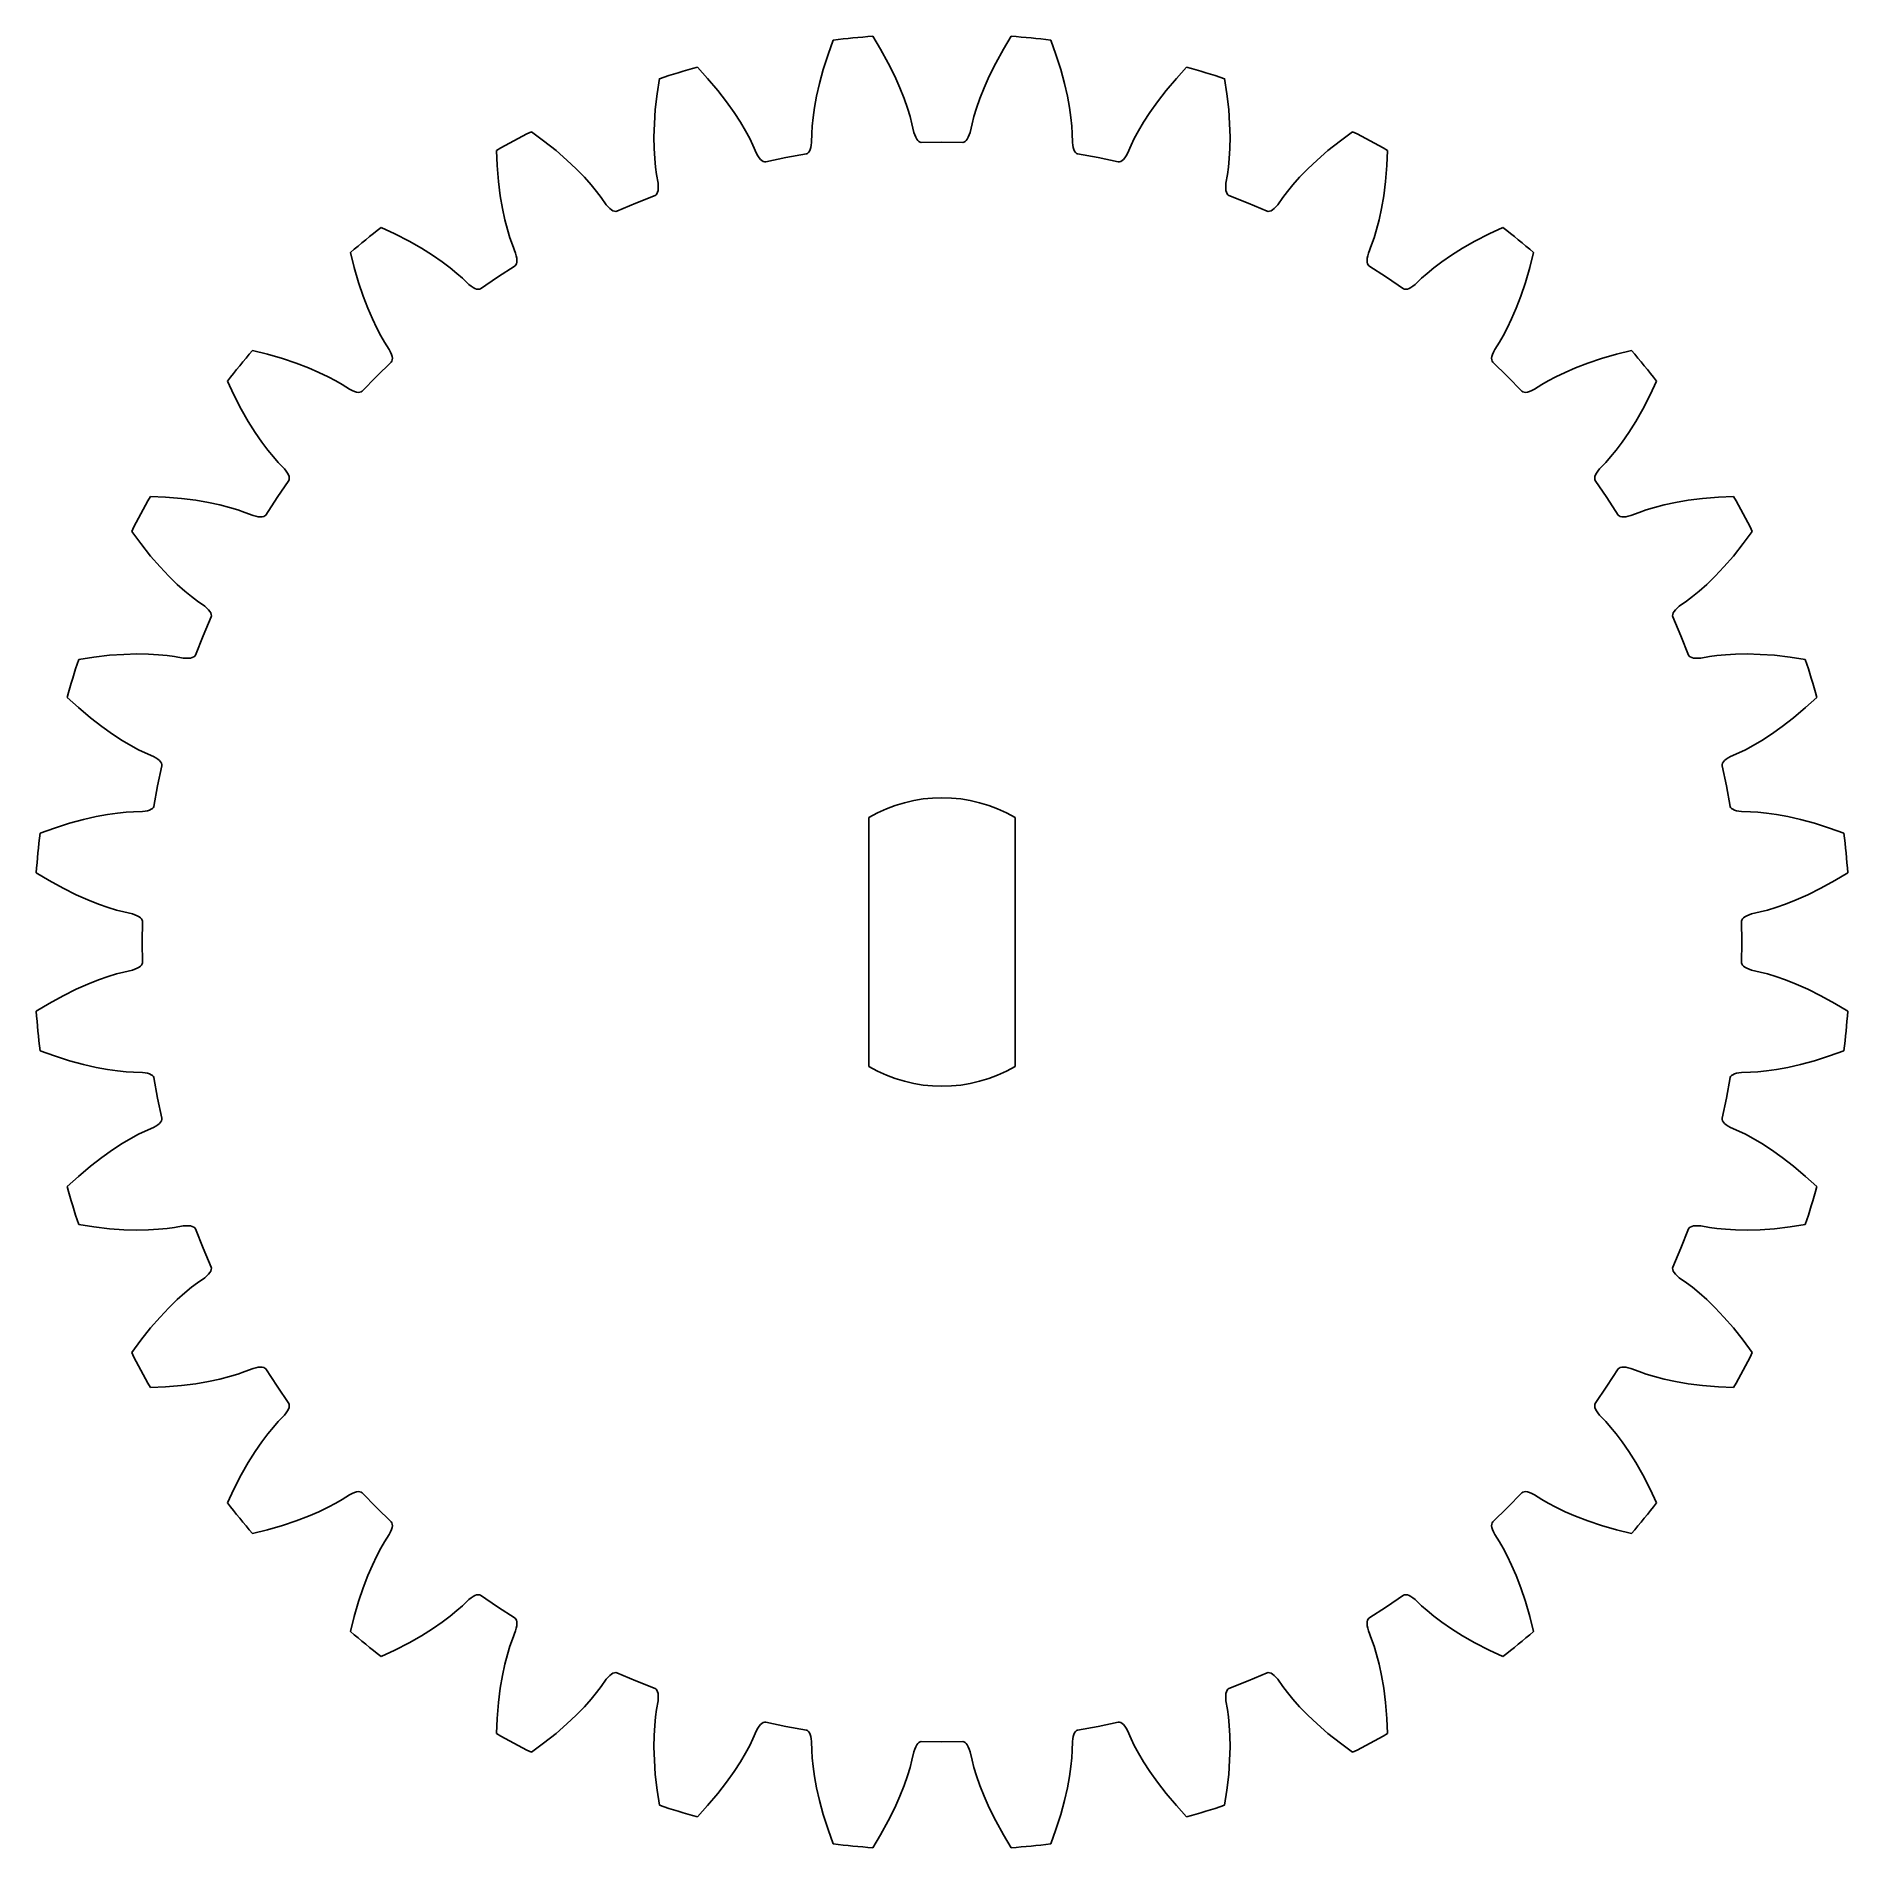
# Model space of a CAD drawing. Header units: millimetres. Extents: x 10.6 to 61.4, y -25.4 to 25.4.
import ezdxf

# ---------------------------------------------------------------- set-up
doc = ezdxf.new("R2010")
doc.units = ezdxf.units.MM
doc.layers.get('0').update_dxf_attribs({"linetype": 'CONTINUOUS'})

msp = doc.modelspace()

# ---------------------------------------------------------------- linework, layer by layer
at = {"color": 7, "linetype": 'CONTINUOUS', "lineweight": 25}
for p, q in [((34.277, 25.06), (34.056, 25.426)), ((37.944, 25.426), (37.723, 25.06)), ((32.947, 25.317), (32.801, 24.914)), ((34.492, 24.67), (34.277, 25.06)), ((37.723, 25.06), (37.508, 24.67)), ((39.199, 24.914), (39.053, 25.317)), ((29.421, 24.242), (29.133, 24.558)), ((32.666, 24.49), (32.56, 24.101)), ((32.801, 24.914), (32.666, 24.49)), ((34.672, 24.309), (34.492, 24.67)), ((37.508, 24.67), (37.328, 24.309)), ((39.334, 24.49), (39.199, 24.914)), ((39.44, 24.101), (39.334, 24.49)), ((42.867, 24.558), (42.579, 24.242)), ((28.066, 24.235), (28.002, 23.811)), ((29.708, 23.902), (29.421, 24.242)), ((29.955, 23.583), (29.708, 23.902)), ((32.56, 24.101), (32.479, 23.745)), ((34.82, 23.976), (34.672, 24.309)), ((34.94, 23.674), (34.82, 23.976)), ((37.18, 23.976), (37.06, 23.674)), ((37.328, 24.309), (37.18, 23.976)), ((39.521, 23.745), (39.44, 24.101)), ((42.292, 23.902), (42.045, 23.583)), ((42.579, 24.242), (42.292, 23.902)), ((43.998, 23.811), (43.934, 24.235)), ((28.002, 23.811), (27.953, 23.369)), ((30.166, 23.285), (29.955, 23.583)), ((32.421, 23.426), (32.381, 23.143)), ((32.479, 23.745), (32.421, 23.426)), ((35.035, 23.405), (34.94, 23.674)), ((35.105, 23.171), (35.035, 23.405)), ((36.965, 23.405), (36.895, 23.171)), ((37.06, 23.674), (36.965, 23.405)), ((39.579, 23.426), (39.521, 23.745)), ((39.619, 23.143), (39.579, 23.426)), ((42.045, 23.583), (41.834, 23.285)), ((44.047, 23.369), (43.998, 23.811)), ((27.925, 22.967), (27.915, 22.602)), ((27.953, 23.369), (27.925, 22.967)), ((30.342, 23.012), (30.166, 23.285)), ((30.487, 22.766), (30.342, 23.012)), ((32.357, 22.9), (32.345, 22.694)), ((32.381, 23.143), (32.357, 22.9)), ((35.157, 22.971), (35.105, 23.171)), ((35.212, 22.728), (35.157, 22.971)), ((36.843, 22.971), (36.788, 22.728)), ((36.895, 23.171), (36.843, 22.971)), ((39.643, 22.9), (39.619, 23.143)), ((39.655, 22.694), (39.643, 22.9)), ((41.658, 23.012), (41.513, 22.766)), ((41.834, 23.285), (41.658, 23.012)), ((44.075, 22.967), (44.047, 23.369)), ((44.085, 22.602), (44.075, 22.967)), ((24.818, 22.493), (24.474, 22.746)), ((25.166, 22.215), (24.818, 22.493)), ((27.915, 22.602), (27.919, 22.277)), ((30.602, 22.551), (30.487, 22.766)), ((30.692, 22.365), (30.602, 22.551)), ((32.338, 22.445), (32.329, 22.368)), ((32.345, 22.694), (32.338, 22.445)), ((35.237, 22.654), (35.212, 22.728)), ((35.263, 22.591), (35.237, 22.654)), ((35.292, 22.539), (35.263, 22.591)), ((35.322, 22.498), (35.292, 22.539)), ((35.354, 22.469), (35.322, 22.498)), ((35.386, 22.45), (35.354, 22.469)), ((35.419, 22.443), (35.386, 22.45)), ((36, 22.45), (35.419, 22.443)), ((36.581, 22.443), (36, 22.45)), ((36.614, 22.45), (36.581, 22.443)), ((36.646, 22.469), (36.614, 22.45)), ((36.678, 22.498), (36.646, 22.469)), ((36.708, 22.539), (36.678, 22.498)), ((36.737, 22.591), (36.708, 22.539)), ((36.763, 22.654), (36.737, 22.591)), ((36.788, 22.728), (36.763, 22.654)), ((39.662, 22.445), (39.655, 22.694)), ((39.671, 22.368), (39.662, 22.445)), ((41.398, 22.551), (41.308, 22.365)), ((41.513, 22.766), (41.398, 22.551)), ((44.081, 22.277), (44.085, 22.602)), ((47.182, 22.493), (46.834, 22.215)), ((47.526, 22.746), (47.182, 22.493)), ((23.491, 22.221), (23.51, 21.793)), ((25.47, 21.95), (25.166, 22.215)), ((25.735, 21.699), (25.47, 21.95)), ((27.919, 22.277), (27.935, 21.992)), ((27.935, 21.992), (27.959, 21.75)), ((30.794, 22.138), (30.692, 22.365)), ((30.832, 22.07), (30.794, 22.138)), ((30.87, 22.013), (30.832, 22.07)), ((30.908, 21.968), (30.87, 22.013)), ((30.946, 21.934), (30.908, 21.968)), ((30.983, 21.911), (30.946, 21.934)), ((31.018, 21.899), (30.983, 21.911)), ((31.051, 21.898), (31.018, 21.899)), ((31.62, 22.019), (31.051, 21.898)), ((32.192, 22.125), (31.62, 22.019)), ((32.222, 22.138), (32.192, 22.125)), ((32.25, 22.163), (32.222, 22.138)), ((32.276, 22.198), (32.25, 22.163)), ((32.297, 22.244), (32.276, 22.198)), ((32.315, 22.301), (32.297, 22.244)), ((32.329, 22.368), (32.315, 22.301)), ((39.685, 22.301), (39.671, 22.368)), ((39.703, 22.244), (39.685, 22.301)), ((39.724, 22.198), (39.703, 22.244)), ((39.75, 22.163), (39.724, 22.198)), ((39.778, 22.138), (39.75, 22.163)), ((39.808, 22.125), (39.778, 22.138)), ((40.38, 22.019), (39.808, 22.125)), ((40.949, 21.898), (40.38, 22.019)), ((40.982, 21.899), (40.949, 21.898)), ((41.017, 21.911), (40.982, 21.899)), ((41.054, 21.934), (41.017, 21.911)), ((41.092, 21.968), (41.054, 21.934)), ((41.13, 22.013), (41.092, 21.968)), ((41.168, 22.07), (41.13, 22.013)), ((41.206, 22.138), (41.168, 22.07)), ((41.308, 22.365), (41.206, 22.138)), ((44.041, 21.75), (44.065, 21.992)), ((44.065, 21.992), (44.081, 22.277)), ((46.53, 21.95), (46.265, 21.699)), ((46.834, 22.215), (46.53, 21.95)), ((48.49, 21.793), (48.509, 22.221)), ((23.51, 21.793), (23.548, 21.35)), ((25.961, 21.466), (25.735, 21.699)), ((26.152, 21.254), (25.961, 21.466)), ((27.959, 21.75), (27.988, 21.545)), ((27.988, 21.545), (28.03, 21.299)), ((43.97, 21.299), (44.012, 21.545)), ((44.012, 21.545), (44.041, 21.75)), ((46.039, 21.466), (45.848, 21.254)), ((46.265, 21.699), (46.039, 21.466)), ((48.452, 21.35), (48.49, 21.793)), ((23.548, 21.35), (23.599, 20.95)), ((23.599, 20.95), (23.661, 20.59)), ((26.306, 21.065), (26.152, 21.254)), ((26.431, 20.9), (26.306, 21.065)), ((26.575, 20.697), (26.431, 20.9)), ((27.949, 20.957), (27.409, 20.741)), ((27.976, 20.976), (27.949, 20.957)), ((27.999, 21.006), (27.976, 20.976)), ((28.016, 21.045), (27.999, 21.006)), ((28.029, 21.094), (28.016, 21.045)), ((28.036, 21.153), (28.029, 21.094)), ((28.03, 21.299), (28.036, 21.222)), ((28.036, 21.222), (28.036, 21.153)), ((43.964, 21.222), (43.97, 21.299)), ((43.964, 21.153), (43.964, 21.222)), ((43.971, 21.094), (43.964, 21.153)), ((43.984, 21.045), (43.971, 21.094)), ((44.001, 21.006), (43.984, 21.045)), ((44.024, 20.976), (44.001, 21.006)), ((44.051, 20.957), (44.024, 20.976)), ((44.591, 20.741), (44.051, 20.957)), ((45.569, 20.9), (45.425, 20.697)), ((45.694, 21.065), (45.569, 20.9)), ((45.848, 21.254), (45.694, 21.065)), ((48.339, 20.59), (48.401, 20.95)), ((48.401, 20.95), (48.452, 21.35)), ((23.661, 20.59), (23.729, 20.273)), ((26.625, 20.637), (26.575, 20.697)), ((26.674, 20.589), (26.625, 20.637)), ((26.721, 20.552), (26.674, 20.589)), ((26.764, 20.526), (26.721, 20.552)), ((26.805, 20.511), (26.764, 20.526)), ((26.842, 20.506), (26.805, 20.511)), ((26.874, 20.512), (26.842, 20.506)), ((27.409, 20.741), (26.874, 20.512)), ((45.126, 20.512), (44.591, 20.741)), ((45.158, 20.506), (45.126, 20.512)), ((45.195, 20.511), (45.158, 20.506)), ((45.236, 20.526), (45.195, 20.511)), ((45.279, 20.552), (45.236, 20.526)), ((45.326, 20.589), (45.279, 20.552)), ((45.375, 20.637), (45.326, 20.589)), ((45.425, 20.697), (45.375, 20.637)), ((48.271, 20.273), (48.339, 20.59)), ((20.645, 19.879), (20.258, 20.061)), ((21.04, 19.674), (20.645, 19.879)), ((23.729, 20.273), (23.8, 19.997)), ((23.8, 19.997), (23.871, 19.763)), ((48.129, 19.763), (48.2, 19.997)), ((48.2, 19.997), (48.271, 20.273)), ((51.355, 19.879), (50.96, 19.674)), ((51.742, 20.061), (51.355, 19.879)), ((19.396, 19.354), (19.499, 18.938)), ((21.39, 19.474), (21.04, 19.674)), ((21.699, 19.28), (21.39, 19.474)), ((23.871, 19.763), (23.939, 19.568)), ((23.939, 19.568), (24.028, 19.335)), ((24.028, 19.335), (24.049, 19.26)), ((47.951, 19.26), (47.972, 19.335)), ((47.972, 19.335), (48.061, 19.568)), ((48.061, 19.568), (48.129, 19.763)), ((50.61, 19.474), (50.301, 19.28)), ((50.96, 19.674), (50.61, 19.474)), ((52.501, 18.938), (52.604, 19.354)), ((19.499, 18.938), (19.622, 18.511)), ((21.966, 19.096), (21.699, 19.28)), ((22.194, 18.924), (21.966, 19.096)), ((22.383, 18.769), (22.194, 18.924)), ((24.015, 18.984), (23.527, 18.667)), ((24.038, 19.008), (24.015, 18.984)), ((24.054, 19.041), (24.038, 19.008)), ((24.049, 19.26), (24.062, 19.193)), ((24.064, 19.083), (24.054, 19.041)), ((24.062, 19.193), (24.067, 19.134)), ((24.067, 19.134), (24.064, 19.083)), ((47.933, 19.134), (47.938, 19.193)), ((47.936, 19.083), (47.933, 19.134)), ((47.946, 19.041), (47.936, 19.083)), ((47.938, 19.193), (47.951, 19.26)), ((47.962, 19.008), (47.946, 19.041)), ((47.985, 18.984), (47.962, 19.008)), ((48.473, 18.667), (47.985, 18.984)), ((49.806, 18.924), (49.617, 18.769)), ((50.034, 19.096), (49.806, 18.924)), ((50.301, 19.28), (50.034, 19.096)), ((52.378, 18.511), (52.501, 18.938)), ((19.622, 18.511), (19.75, 18.128)), ((22.537, 18.631), (22.383, 18.769)), ((22.718, 18.46), (22.537, 18.631)), ((22.779, 18.412), (22.718, 18.46)), ((22.837, 18.374), (22.779, 18.412)), ((22.889, 18.347), (22.837, 18.374)), ((22.937, 18.33), (22.889, 18.347)), ((22.98, 18.323), (22.937, 18.33)), ((23.017, 18.325), (22.98, 18.323)), ((23.048, 18.338), (23.017, 18.325)), ((23.527, 18.667), (23.048, 18.338)), ((48.952, 18.338), (48.473, 18.667)), ((48.983, 18.325), (48.952, 18.338)), ((49.02, 18.323), (48.983, 18.325)), ((49.063, 18.33), (49.02, 18.323)), ((49.111, 18.347), (49.063, 18.33)), ((49.163, 18.374), (49.111, 18.347)), ((49.221, 18.412), (49.163, 18.374)), ((49.282, 18.46), (49.221, 18.412)), ((49.463, 18.631), (49.282, 18.46)), ((49.617, 18.769), (49.463, 18.631)), ((52.25, 18.128), (52.378, 18.511)), ((19.75, 18.128), (19.881, 17.788)), ((52.119, 17.788), (52.25, 18.128)), ((19.881, 17.788), (20.009, 17.489)), ((20.009, 17.489), (20.133, 17.232)), ((51.867, 17.232), (51.991, 17.489)), ((51.991, 17.489), (52.119, 17.788)), ((20.133, 17.232), (20.248, 17.017)), ((20.248, 17.017), (20.353, 16.839)), ((20.353, 16.839), (20.486, 16.628)), ((51.514, 16.628), (51.647, 16.839)), ((51.647, 16.839), (51.752, 17.017)), ((51.752, 17.017), (51.867, 17.232)), ((17.062, 16.502), (16.646, 16.604)), ((17.489, 16.378), (17.062, 16.502)), ((17.872, 16.25), (17.489, 16.378)), ((20.542, 16.281), (20.125, 15.875)), ((20.486, 16.628), (20.521, 16.559)), ((20.521, 16.559), (20.547, 16.495)), ((20.56, 16.309), (20.542, 16.281)), ((20.547, 16.495), (20.563, 16.438)), ((20.569, 16.345), (20.56, 16.309)), ((20.563, 16.438), (20.571, 16.388)), ((20.571, 16.388), (20.569, 16.345)), ((51.429, 16.388), (51.437, 16.438)), ((51.431, 16.345), (51.429, 16.388)), ((51.44, 16.309), (51.431, 16.345)), ((51.437, 16.438), (51.453, 16.495)), ((51.458, 16.281), (51.44, 16.309)), ((51.453, 16.495), (51.479, 16.559)), ((51.875, 15.875), (51.458, 16.281)), ((51.479, 16.559), (51.514, 16.628)), ((54.511, 16.378), (54.128, 16.25)), ((54.938, 16.502), (54.511, 16.378)), ((55.354, 16.604), (54.938, 16.502)), ((18.213, 16.119), (17.872, 16.25)), ((18.511, 15.991), (18.213, 16.119)), ((18.768, 15.867), (18.511, 15.991)), ((18.983, 15.752), (18.768, 15.867)), ((20.125, 15.875), (19.719, 15.458)), ((52.281, 15.458), (51.875, 15.875)), ((53.232, 15.867), (53.017, 15.752)), ((53.489, 15.991), (53.232, 15.867)), ((53.787, 16.119), (53.489, 15.991)), ((54.128, 16.25), (53.787, 16.119)), ((15.94, 15.743), (16.121, 15.355)), ((16.121, 15.355), (16.326, 14.96)), ((19.161, 15.647), (18.983, 15.752)), ((19.372, 15.514), (19.161, 15.647)), ((19.441, 15.479), (19.372, 15.514)), ((19.505, 15.453), (19.441, 15.479)), ((19.562, 15.437), (19.505, 15.453)), ((19.612, 15.429), (19.562, 15.437)), ((19.655, 15.431), (19.612, 15.429)), ((19.691, 15.441), (19.655, 15.431)), ((19.719, 15.458), (19.691, 15.441)), ((52.309, 15.441), (52.281, 15.458)), ((52.345, 15.431), (52.309, 15.441)), ((52.388, 15.429), (52.345, 15.431)), ((52.438, 15.437), (52.388, 15.429)), ((52.495, 15.453), (52.438, 15.437)), ((52.559, 15.479), (52.495, 15.453)), ((52.628, 15.514), (52.559, 15.479)), ((52.839, 15.647), (52.628, 15.514)), ((53.017, 15.752), (52.839, 15.647)), ((55.674, 14.96), (55.879, 15.355)), ((55.879, 15.355), (56.06, 15.743)), ((16.326, 14.96), (16.526, 14.61)), ((55.474, 14.61), (55.674, 14.96)), ((16.526, 14.61), (16.72, 14.301)), ((16.72, 14.301), (16.905, 14.034)), ((55.095, 14.034), (55.28, 14.301)), ((55.28, 14.301), (55.474, 14.61)), ((16.905, 14.034), (17.076, 13.806)), ((17.076, 13.806), (17.231, 13.617)), ((54.769, 13.617), (54.924, 13.806)), ((54.924, 13.806), (55.095, 14.034)), ((17.231, 13.617), (17.369, 13.463)), ((17.369, 13.463), (17.54, 13.282)), ((17.54, 13.282), (17.588, 13.221)), ((54.412, 13.221), (54.46, 13.282)), ((54.46, 13.282), (54.631, 13.463)), ((54.631, 13.463), (54.769, 13.617)), ((17.663, 12.952), (17.334, 12.473)), ((17.588, 13.221), (17.626, 13.164)), ((17.626, 13.164), (17.653, 13.111)), ((17.653, 13.111), (17.67, 13.063)), ((17.675, 12.983), (17.663, 12.952)), ((17.67, 13.063), (17.677, 13.02)), ((17.677, 13.02), (17.675, 12.983)), ((54.323, 13.02), (54.33, 13.063)), ((54.325, 12.983), (54.323, 13.02)), ((54.337, 12.952), (54.325, 12.983)), ((54.33, 13.063), (54.347, 13.111)), ((54.666, 12.473), (54.337, 12.952)), ((54.347, 13.111), (54.374, 13.164)), ((54.374, 13.164), (54.412, 13.221)), ((14.207, 12.49), (13.779, 12.509)), ((14.65, 12.452), (14.207, 12.49)), ((15.05, 12.401), (14.65, 12.452)), ((15.41, 12.34), (15.05, 12.401)), ((15.727, 12.272), (15.41, 12.34)), ((16.004, 12.2), (15.727, 12.272)), ((17.334, 12.473), (17.017, 11.985)), ((54.983, 11.985), (54.666, 12.473)), ((56.273, 12.272), (55.996, 12.2)), ((56.59, 12.34), (56.273, 12.272)), ((56.95, 12.401), (56.59, 12.34)), ((57.35, 12.452), (56.95, 12.401)), ((57.793, 12.49), (57.35, 12.452)), ((58.221, 12.509), (57.793, 12.49)), ((16.237, 12.129), (16.004, 12.2)), ((16.432, 12.061), (16.237, 12.129)), ((16.665, 11.972), (16.432, 12.061)), ((16.74, 11.951), (16.665, 11.972)), ((16.807, 11.938), (16.74, 11.951)), ((16.866, 11.933), (16.807, 11.938)), ((16.917, 11.936), (16.866, 11.933)), ((16.959, 11.946), (16.917, 11.936)), ((16.992, 11.962), (16.959, 11.946)), ((17.017, 11.985), (16.992, 11.962)), ((55.008, 11.962), (54.983, 11.985)), ((55.041, 11.946), (55.008, 11.962)), ((55.083, 11.936), (55.041, 11.946)), ((55.134, 11.933), (55.083, 11.936)), ((55.193, 11.938), (55.134, 11.933)), ((55.26, 11.951), (55.193, 11.938)), ((55.335, 11.972), (55.26, 11.951)), ((55.568, 12.061), (55.335, 11.972)), ((55.763, 12.129), (55.568, 12.061)), ((55.996, 12.2), (55.763, 12.129)), ((13.254, 11.526), (13.507, 11.182)), ((58.493, 11.182), (58.746, 11.526)), ((13.507, 11.182), (13.785, 10.834)), ((13.785, 10.834), (14.05, 10.53)), ((57.95, 10.53), (58.215, 10.834)), ((58.215, 10.834), (58.493, 11.182)), ((14.05, 10.53), (14.301, 10.265)), ((14.301, 10.265), (14.534, 10.039)), ((57.466, 10.039), (57.699, 10.265)), ((57.699, 10.265), (57.95, 10.53)), ((14.534, 10.039), (14.747, 9.849)), ((14.747, 9.849), (14.935, 9.694)), ((14.935, 9.694), (15.1, 9.569)), ((56.9, 9.569), (57.065, 9.694)), ((57.065, 9.694), (57.253, 9.849)), ((57.253, 9.849), (57.466, 10.039)), ((15.1, 9.569), (15.304, 9.425)), ((15.304, 9.425), (15.363, 9.375)), ((15.363, 9.375), (15.411, 9.326)), ((15.411, 9.326), (15.448, 9.28)), ((15.448, 9.28), (15.474, 9.236)), ((15.474, 9.236), (15.489, 9.195)), ((15.494, 9.159), (15.488, 9.126)), ((15.489, 9.195), (15.494, 9.159)), ((56.506, 9.159), (56.511, 9.195)), ((56.512, 9.126), (56.506, 9.159)), ((56.511, 9.195), (56.526, 9.236)), ((56.526, 9.236), (56.552, 9.28)), ((56.552, 9.28), (56.589, 9.326)), ((56.589, 9.326), (56.637, 9.375)), ((56.637, 9.375), (56.696, 9.425)), ((56.696, 9.425), (56.9, 9.569)), ((15.488, 9.126), (15.259, 8.591)), ((56.741, 8.591), (56.512, 9.126)), ((15.259, 8.591), (15.043, 8.051)), ((56.957, 8.051), (56.741, 8.591)), ((12.189, 7.998), (11.766, 7.934)), ((12.631, 8.048), (12.189, 7.998)), ((13.033, 8.075), (12.631, 8.048)), ((13.398, 8.085), (13.033, 8.075)), ((13.723, 8.081), (13.398, 8.085)), ((14.008, 8.065), (13.723, 8.081)), ((14.251, 8.041), (14.008, 8.065)), ((14.455, 8.012), (14.251, 8.041)), ((14.701, 7.97), (14.455, 8.012)), ((14.778, 7.964), (14.701, 7.97)), ((14.847, 7.965), (14.778, 7.964)), ((14.906, 7.971), (14.847, 7.965)), ((14.955, 7.984), (14.906, 7.971)), ((14.995, 8.001), (14.955, 7.984)), ((15.024, 8.024), (14.995, 8.001)), ((15.043, 8.051), (15.024, 8.024)), ((56.976, 8.024), (56.957, 8.051)), ((57.005, 8.001), (56.976, 8.024)), ((57.045, 7.984), (57.005, 8.001)), ((57.094, 7.971), (57.045, 7.984)), ((57.153, 7.965), (57.094, 7.971)), ((57.222, 7.964), (57.153, 7.965)), ((57.299, 7.97), (57.222, 7.964)), ((57.545, 8.012), (57.299, 7.97)), ((57.749, 8.041), (57.545, 8.012)), ((57.992, 8.065), (57.749, 8.041)), ((58.277, 8.081), (57.992, 8.065)), ((58.602, 8.085), (58.277, 8.081)), ((58.967, 8.075), (58.602, 8.085)), ((59.369, 8.048), (58.967, 8.075)), ((59.811, 7.998), (59.369, 8.048)), ((60.234, 7.934), (59.811, 7.998)), ((11.442, 6.867), (11.758, 6.579)), ((60.242, 6.579), (60.558, 6.867)), ((11.758, 6.579), (12.098, 6.292)), ((12.098, 6.292), (12.417, 6.045)), ((59.583, 6.045), (59.902, 6.292)), ((59.902, 6.292), (60.242, 6.579)), ((12.417, 6.045), (12.715, 5.834)), ((12.715, 5.834), (12.988, 5.658)), ((12.988, 5.658), (13.234, 5.513)), ((58.766, 5.513), (59.012, 5.658)), ((59.012, 5.658), (59.285, 5.834)), ((59.285, 5.834), (59.583, 6.045)), ((13.234, 5.513), (13.449, 5.398)), ((13.449, 5.398), (13.635, 5.308)), ((13.635, 5.308), (13.862, 5.206)), ((13.862, 5.206), (13.93, 5.168)), ((13.93, 5.168), (13.987, 5.13)), ((13.987, 5.13), (14.032, 5.092)), ((14.032, 5.092), (14.066, 5.054)), ((57.934, 5.054), (57.968, 5.092)), ((57.968, 5.092), (58.013, 5.13)), ((58.013, 5.13), (58.07, 5.168)), ((58.07, 5.168), (58.138, 5.206)), ((58.138, 5.206), (58.365, 5.308)), ((58.365, 5.308), (58.551, 5.398)), ((58.551, 5.398), (58.766, 5.513)), ((14.102, 4.949), (13.981, 4.38)), ((14.066, 5.054), (14.089, 5.017)), ((14.089, 5.017), (14.101, 4.982)), ((14.101, 4.982), (14.102, 4.949)), ((57.898, 4.949), (57.899, 4.982)), ((58.019, 4.38), (57.898, 4.949)), ((57.899, 4.982), (57.911, 5.017)), ((57.911, 5.017), (57.934, 5.054)), ((13.981, 4.38), (13.875, 3.808)), ((58.125, 3.808), (58.019, 4.38)), ((12.574, 3.579), (12.255, 3.521)), ((12.857, 3.619), (12.574, 3.579)), ((13.1, 3.643), (12.857, 3.619)), ((13.306, 3.655), (13.1, 3.643)), ((13.555, 3.662), (13.306, 3.655)), ((13.632, 3.671), (13.555, 3.662)), ((13.699, 3.685), (13.632, 3.671)), ((13.756, 3.703), (13.699, 3.685)), ((13.802, 3.725), (13.756, 3.703)), ((13.837, 3.75), (13.802, 3.725)), ((13.862, 3.778), (13.837, 3.75)), ((13.875, 3.808), (13.862, 3.778)), ((58.138, 3.778), (58.125, 3.808)), ((58.163, 3.75), (58.138, 3.778)), ((58.198, 3.725), (58.163, 3.75)), ((58.244, 3.703), (58.198, 3.725)), ((58.301, 3.685), (58.244, 3.703)), ((58.368, 3.671), (58.301, 3.685)), ((58.445, 3.662), (58.368, 3.671)), ((58.694, 3.655), (58.445, 3.662)), ((58.9, 3.643), (58.694, 3.655)), ((59.143, 3.619), (58.9, 3.643)), ((59.426, 3.579), (59.143, 3.619)), ((59.745, 3.521), (59.426, 3.579)), ((11.086, 3.199), (10.683, 3.053)), ((11.51, 3.334), (11.086, 3.199)), ((11.899, 3.44), (11.51, 3.334)), ((12.255, 3.521), (11.899, 3.44)), ((33.95, 3.493), (33.95, -3.493)), ((38.05, -3.493), (38.05, 3.493)), ((60.101, 3.44), (59.745, 3.521)), ((60.49, 3.334), (60.101, 3.44)), ((60.914, 3.199), (60.49, 3.334)), ((61.317, 3.053), (60.914, 3.199)), ((10.574, 1.944), (10.941, 1.723)), ((10.941, 1.723), (11.33, 1.508)), ((60.67, 1.508), (61.059, 1.723)), ((61.059, 1.723), (61.426, 1.944)), ((11.33, 1.508), (11.691, 1.328)), ((11.691, 1.328), (12.024, 1.18)), ((12.024, 1.18), (12.326, 1.06)), ((12.326, 1.06), (12.596, 0.966)), ((59.404, 0.966), (59.674, 1.06)), ((59.674, 1.06), (59.976, 1.18)), ((59.976, 1.18), (60.309, 1.328)), ((60.309, 1.328), (60.67, 1.508)), ((12.596, 0.966), (12.829, 0.895)), ((12.829, 0.895), (13.029, 0.843)), ((13.029, 0.843), (13.272, 0.788)), ((13.272, 0.788), (13.346, 0.764)), ((13.346, 0.764), (13.409, 0.737)), ((13.409, 0.737), (13.461, 0.708)), ((13.461, 0.708), (13.502, 0.678)), ((13.502, 0.678), (13.532, 0.646)), ((13.532, 0.646), (13.55, 0.614)), ((13.55, 0.614), (13.557, 0.582)), ((13.557, 0.582), (13.55, 0)), ((58.443, 0.582), (58.45, 0.614)), ((58.45, 0), (58.443, 0.582)), ((58.45, 0.614), (58.468, 0.646)), ((58.468, 0.646), (58.498, 0.678)), ((58.498, 0.678), (58.539, 0.708)), ((58.539, 0.708), (58.591, 0.737)), ((58.591, 0.737), (58.654, 0.764)), ((58.654, 0.764), (58.728, 0.788)), ((58.728, 0.788), (58.971, 0.843)), ((58.971, 0.843), (59.171, 0.895)), ((59.171, 0.895), (59.404, 0.966)), ((13.55, 0), (13.557, -0.581)), ((58.443, -0.581), (58.45, 0)), ((12.596, -0.965), (12.326, -1.06)), ((12.829, -0.894), (12.596, -0.965)), ((13.029, -0.843), (12.829, -0.894)), ((13.272, -0.787), (13.029, -0.843)), ((13.346, -0.763), (13.272, -0.787)), ((13.409, -0.737), (13.346, -0.763)), ((13.461, -0.708), (13.409, -0.737)), ((13.502, -0.678), (13.461, -0.708)), ((13.532, -0.646), (13.502, -0.678)), ((13.55, -0.614), (13.532, -0.646)), ((13.557, -0.581), (13.55, -0.614)), ((58.45, -0.614), (58.443, -0.581)), ((58.468, -0.646), (58.45, -0.614)), ((58.498, -0.678), (58.468, -0.646)), ((58.539, -0.708), (58.498, -0.678)), ((58.591, -0.737), (58.539, -0.708)), ((58.654, -0.763), (58.591, -0.737)), ((58.728, -0.787), (58.654, -0.763)), ((58.971, -0.843), (58.728, -0.787)), ((59.171, -0.894), (58.971, -0.843)), ((59.404, -0.965), (59.171, -0.894)), ((59.674, -1.06), (59.404, -0.965)), ((11.33, -1.508), (10.941, -1.723)), ((11.691, -1.328), (11.33, -1.508)), ((12.024, -1.179), (11.691, -1.328)), ((12.326, -1.06), (12.024, -1.179)), ((59.976, -1.179), (59.674, -1.06)), ((60.309, -1.328), (59.976, -1.179)), ((60.67, -1.508), (60.309, -1.328)), ((61.059, -1.723), (60.67, -1.508)), ((10.941, -1.723), (10.574, -1.944)), ((61.426, -1.944), (61.059, -1.723)), ((10.683, -3.053), (11.086, -3.199)), ((11.086, -3.199), (11.51, -3.334)), ((11.51, -3.334), (11.899, -3.439)), ((11.899, -3.439), (12.255, -3.52)), ((12.255, -3.52), (12.574, -3.579)), ((59.426, -3.579), (59.745, -3.52)), ((59.745, -3.52), (60.101, -3.439)), ((60.101, -3.439), (60.49, -3.334)), ((60.49, -3.334), (60.914, -3.199)), ((60.914, -3.199), (61.317, -3.053)), ((12.574, -3.579), (12.857, -3.619)), ((12.857, -3.619), (13.1, -3.643)), ((13.1, -3.643), (13.306, -3.655)), ((13.306, -3.655), (13.555, -3.662)), ((13.555, -3.662), (13.632, -3.671)), ((13.632, -3.671), (13.699, -3.685)), ((13.699, -3.685), (13.756, -3.703)), ((13.756, -3.703), (13.802, -3.724)), ((13.802, -3.724), (13.837, -3.75)), ((13.837, -3.75), (13.862, -3.778)), ((13.862, -3.778), (13.875, -3.808)), ((13.875, -3.808), (13.981, -4.38)), ((58.019, -4.38), (58.125, -3.808)), ((58.125, -3.808), (58.138, -3.778)), ((58.138, -3.778), (58.163, -3.75)), ((58.163, -3.75), (58.198, -3.724)), ((58.198, -3.724), (58.244, -3.703)), ((58.244, -3.703), (58.301, -3.685)), ((58.301, -3.685), (58.368, -3.671)), ((58.368, -3.671), (58.445, -3.662)), ((58.445, -3.662), (58.694, -3.655)), ((58.694, -3.655), (58.9, -3.643)), ((58.9, -3.643), (59.143, -3.619)), ((59.143, -3.619), (59.426, -3.579)), ((13.981, -4.38), (14.102, -4.949)), ((57.898, -4.949), (58.019, -4.38)), ((14.066, -5.054), (14.032, -5.092)), ((14.089, -5.017), (14.066, -5.054)), ((14.101, -4.982), (14.089, -5.017)), ((14.102, -4.949), (14.101, -4.982)), ((57.899, -4.982), (57.898, -4.949)), ((57.911, -5.017), (57.899, -4.982)), ((57.934, -5.054), (57.911, -5.017)), ((57.968, -5.092), (57.934, -5.054)), ((13.234, -5.513), (12.988, -5.658)), ((13.449, -5.398), (13.234, -5.513)), ((13.635, -5.308), (13.449, -5.398)), ((13.862, -5.206), (13.635, -5.308)), ((13.93, -5.168), (13.862, -5.206)), ((13.987, -5.13), (13.93, -5.168)), ((14.032, -5.092), (13.987, -5.13)), ((58.013, -5.13), (57.968, -5.092)), ((58.07, -5.168), (58.013, -5.13)), ((58.138, -5.206), (58.07, -5.168)), ((58.365, -5.308), (58.138, -5.206)), ((58.551, -5.398), (58.365, -5.308)), ((58.766, -5.513), (58.551, -5.398)), ((59.012, -5.658), (58.766, -5.513)), ((12.417, -6.045), (12.098, -6.292)), ((12.715, -5.834), (12.417, -6.045)), ((12.988, -5.658), (12.715, -5.834)), ((59.285, -5.834), (59.012, -5.658)), ((59.583, -6.045), (59.285, -5.834)), ((59.902, -6.292), (59.583, -6.045)), ((11.758, -6.579), (11.442, -6.867)), ((12.098, -6.292), (11.758, -6.579)), ((60.242, -6.579), (59.902, -6.292)), ((60.558, -6.867), (60.242, -6.579)), ((11.766, -7.934), (12.189, -7.998)), ((12.189, -7.998), (12.631, -8.047)), ((12.631, -8.047), (13.033, -8.075)), ((13.033, -8.075), (13.398, -8.085)), ((13.398, -8.085), (13.723, -8.081)), ((13.723, -8.081), (14.008, -8.064)), ((14.008, -8.064), (14.251, -8.041)), ((14.251, -8.041), (14.455, -8.012)), ((14.455, -8.012), (14.701, -7.97)), ((14.701, -7.97), (14.778, -7.964)), ((14.778, -7.964), (14.847, -7.964)), ((14.847, -7.964), (14.906, -7.971)), ((14.906, -7.971), (14.955, -7.983)), ((14.955, -7.983), (14.995, -8.001)), ((14.995, -8.001), (15.024, -8.024)), ((15.024, -8.024), (15.043, -8.051)), ((15.043, -8.051), (15.259, -8.591)), ((56.741, -8.591), (56.957, -8.051)), ((56.957, -8.051), (56.976, -8.024)), ((56.976, -8.024), (57.005, -8.001)), ((57.005, -8.001), (57.045, -7.983)), ((57.045, -7.983), (57.094, -7.971)), ((57.094, -7.971), (57.153, -7.964)), ((57.153, -7.964), (57.222, -7.964)), ((57.222, -7.964), (57.299, -7.97)), ((57.299, -7.97), (57.545, -8.012)), ((57.545, -8.012), (57.749, -8.041)), ((57.749, -8.041), (57.992, -8.064)), ((57.992, -8.064), (58.277, -8.081)), ((58.277, -8.081), (58.602, -8.085)), ((58.602, -8.085), (58.967, -8.075)), ((58.967, -8.075), (59.369, -8.047)), ((59.369, -8.047), (59.811, -7.998)), ((59.811, -7.998), (60.234, -7.934)), ((15.259, -8.591), (15.488, -9.126)), ((56.512, -9.126), (56.741, -8.591)), ((15.488, -9.126), (15.494, -9.158)), ((56.506, -9.158), (56.512, -9.126)), ((15.1, -9.569), (14.935, -9.693)), ((15.304, -9.425), (15.1, -9.569)), ((15.363, -9.374), (15.304, -9.425)), ((15.411, -9.326), (15.363, -9.374)), ((15.448, -9.279), (15.411, -9.326)), ((15.474, -9.236), (15.448, -9.279)), ((15.489, -9.195), (15.474, -9.236)), ((15.494, -9.158), (15.489, -9.195)), ((56.511, -9.195), (56.506, -9.158)), ((56.526, -9.236), (56.511, -9.195)), ((56.552, -9.279), (56.526, -9.236)), ((56.589, -9.326), (56.552, -9.279)), ((56.637, -9.374), (56.589, -9.326)), ((56.696, -9.425), (56.637, -9.374)), ((56.9, -9.569), (56.696, -9.425)), ((57.065, -9.693), (56.9, -9.569)), ((14.534, -10.038), (14.301, -10.265)), ((14.747, -9.848), (14.534, -10.038)), ((14.935, -9.693), (14.747, -9.848)), ((57.253, -9.848), (57.065, -9.693)), ((57.466, -10.038), (57.253, -9.848)), ((57.699, -10.265), (57.466, -10.038)), ((14.05, -10.53), (13.785, -10.834)), ((14.301, -10.265), (14.05, -10.53)), ((57.95, -10.53), (57.699, -10.265)), ((58.215, -10.834), (57.95, -10.53)), ((13.507, -11.181), (13.254, -11.526)), ((13.785, -10.834), (13.507, -11.181)), ((58.493, -11.181), (58.215, -10.834)), ((58.746, -11.526), (58.493, -11.181)), ((15.727, -12.271), (16.004, -12.2)), ((16.004, -12.2), (16.237, -12.129)), ((16.237, -12.129), (16.432, -12.061)), ((16.432, -12.061), (16.665, -11.972)), ((16.665, -11.972), (16.74, -11.951)), ((16.74, -11.951), (16.807, -11.938)), ((16.807, -11.938), (16.866, -11.933)), ((16.866, -11.933), (16.917, -11.936)), ((16.917, -11.936), (16.959, -11.945)), ((16.959, -11.945), (16.992, -11.962)), ((16.992, -11.962), (17.017, -11.985)), ((17.017, -11.985), (17.334, -12.472)), ((54.666, -12.472), (54.983, -11.985)), ((54.983, -11.985), (55.008, -11.962)), ((55.008, -11.962), (55.041, -11.945)), ((55.041, -11.945), (55.083, -11.936)), ((55.083, -11.936), (55.134, -11.933)), ((55.134, -11.933), (55.193, -11.938)), ((55.193, -11.938), (55.26, -11.951)), ((55.26, -11.951), (55.335, -11.972)), ((55.335, -11.972), (55.568, -12.061)), ((55.568, -12.061), (55.763, -12.129)), ((55.763, -12.129), (55.996, -12.2)), ((55.996, -12.2), (56.273, -12.271)), ((13.779, -12.509), (14.207, -12.49)), ((14.207, -12.49), (14.65, -12.452)), ((14.65, -12.452), (15.05, -12.401)), ((15.05, -12.401), (15.41, -12.339)), ((15.41, -12.339), (15.727, -12.271)), ((17.334, -12.472), (17.663, -12.952)), ((54.337, -12.952), (54.666, -12.472)), ((56.273, -12.271), (56.59, -12.339)), ((56.59, -12.339), (56.95, -12.401)), ((56.95, -12.401), (57.35, -12.452)), ((57.35, -12.452), (57.793, -12.49)), ((57.793, -12.49), (58.221, -12.509)), ((17.588, -13.221), (17.54, -13.282)), ((17.626, -13.163), (17.588, -13.221)), ((17.653, -13.111), (17.626, -13.163)), ((17.67, -13.063), (17.653, -13.111)), ((17.663, -12.952), (17.675, -12.983)), ((17.677, -13.02), (17.67, -13.063)), ((17.675, -12.983), (17.677, -13.02)), ((54.323, -13.02), (54.325, -12.983)), ((54.33, -13.063), (54.323, -13.02)), ((54.325, -12.983), (54.337, -12.952)), ((54.347, -13.111), (54.33, -13.063)), ((54.374, -13.163), (54.347, -13.111)), ((54.412, -13.221), (54.374, -13.163)), ((54.46, -13.282), (54.412, -13.221)), ((17.231, -13.617), (17.076, -13.805)), ((17.369, -13.462), (17.231, -13.617)), ((17.54, -13.282), (17.369, -13.462)), ((54.631, -13.462), (54.46, -13.282)), ((54.769, -13.617), (54.631, -13.462)), ((54.924, -13.805), (54.769, -13.617)), ((16.905, -14.033), (16.72, -14.301)), ((17.076, -13.805), (16.905, -14.033)), ((55.095, -14.033), (54.924, -13.805)), ((55.28, -14.301), (55.095, -14.033)), ((16.526, -14.61), (16.326, -14.96)), ((16.72, -14.301), (16.526, -14.61)), ((55.474, -14.61), (55.28, -14.301)), ((55.674, -14.96), (55.474, -14.61)), ((16.326, -14.96), (16.121, -15.355)), ((55.879, -15.355), (55.674, -14.96)), ((16.121, -15.355), (15.94, -15.742)), ((18.768, -15.867), (18.983, -15.752)), ((18.983, -15.752), (19.161, -15.647)), ((19.161, -15.647), (19.372, -15.514)), ((19.372, -15.514), (19.441, -15.479)), ((19.441, -15.479), (19.505, -15.453)), ((19.505, -15.453), (19.562, -15.437)), ((19.562, -15.437), (19.612, -15.429)), ((19.612, -15.429), (19.655, -15.431)), ((19.655, -15.431), (19.691, -15.44)), ((19.691, -15.44), (19.719, -15.458)), ((19.719, -15.458), (20.125, -15.874)), ((51.875, -15.874), (52.281, -15.458)), ((52.281, -15.458), (52.309, -15.44)), ((52.309, -15.44), (52.345, -15.431)), ((52.345, -15.431), (52.388, -15.429)), ((52.388, -15.429), (52.438, -15.437)), ((52.438, -15.437), (52.495, -15.453)), ((52.495, -15.453), (52.559, -15.479)), ((52.559, -15.479), (52.628, -15.514)), ((52.628, -15.514), (52.839, -15.647)), ((52.839, -15.647), (53.017, -15.752)), ((53.017, -15.752), (53.232, -15.867)), ((56.06, -15.742), (55.879, -15.355)), ((17.489, -16.378), (17.872, -16.25)), ((17.872, -16.25), (18.213, -16.119)), ((18.213, -16.119), (18.511, -15.991)), ((18.511, -15.991), (18.768, -15.867)), ((20.125, -15.874), (20.542, -16.28)), ((51.458, -16.28), (51.875, -15.874)), ((53.232, -15.867), (53.489, -15.991)), ((53.489, -15.991), (53.787, -16.119)), ((53.787, -16.119), (54.128, -16.25)), ((54.128, -16.25), (54.511, -16.378)), ((16.646, -16.604), (17.062, -16.501)), ((17.062, -16.501), (17.489, -16.378)), ((20.486, -16.628), (20.353, -16.839)), ((20.521, -16.558), (20.486, -16.628)), ((20.547, -16.495), (20.521, -16.558)), ((20.542, -16.28), (20.56, -16.309)), ((20.563, -16.438), (20.547, -16.495)), ((20.56, -16.309), (20.569, -16.344)), ((20.571, -16.388), (20.563, -16.438)), ((20.569, -16.344), (20.571, -16.388)), ((51.429, -16.388), (51.431, -16.344)), ((51.437, -16.438), (51.429, -16.388)), ((51.431, -16.344), (51.44, -16.309)), ((51.453, -16.495), (51.437, -16.438)), ((51.44, -16.309), (51.458, -16.28)), ((51.479, -16.558), (51.453, -16.495)), ((51.514, -16.628), (51.479, -16.558)), ((51.647, -16.839), (51.514, -16.628)), ((54.511, -16.378), (54.938, -16.501)), ((54.938, -16.501), (55.354, -16.604)), ((20.133, -17.232), (20.009, -17.489)), ((20.248, -17.017), (20.133, -17.232)), ((20.353, -16.839), (20.248, -17.017)), ((51.752, -17.017), (51.647, -16.839)), ((51.867, -17.232), (51.752, -17.017)), ((51.991, -17.489), (51.867, -17.232)), ((19.881, -17.787), (19.75, -18.128)), ((20.009, -17.489), (19.881, -17.787)), ((52.119, -17.787), (51.991, -17.489)), ((52.25, -18.128), (52.119, -17.787)), ((19.75, -18.128), (19.622, -18.51)), ((52.378, -18.51), (52.25, -18.128)), ((19.622, -18.51), (19.499, -18.938)), ((22.194, -18.924), (22.383, -18.769)), ((22.383, -18.769), (22.537, -18.631)), ((22.537, -18.631), (22.718, -18.46)), ((22.718, -18.46), (22.779, -18.412)), ((22.779, -18.412), (22.837, -18.374)), ((22.837, -18.374), (22.889, -18.347)), ((22.889, -18.347), (22.937, -18.33)), ((22.937, -18.33), (22.98, -18.323)), ((22.98, -18.323), (23.017, -18.325)), ((23.017, -18.325), (23.048, -18.337)), ((23.048, -18.337), (23.527, -18.666)), ((23.527, -18.666), (24.015, -18.983)), ((47.985, -18.983), (48.473, -18.666)), ((48.473, -18.666), (48.952, -18.337)), ((48.952, -18.337), (48.983, -18.325)), ((48.983, -18.325), (49.02, -18.323)), ((49.02, -18.323), (49.063, -18.33)), ((49.063, -18.33), (49.111, -18.347)), ((49.111, -18.347), (49.163, -18.374)), ((49.163, -18.374), (49.221, -18.412)), ((49.221, -18.412), (49.282, -18.46)), ((49.282, -18.46), (49.463, -18.631)), ((49.463, -18.631), (49.617, -18.769)), ((49.617, -18.769), (49.806, -18.924)), ((52.501, -18.938), (52.378, -18.51)), ((19.499, -18.938), (19.396, -19.354)), ((21.39, -19.474), (21.699, -19.28)), ((21.699, -19.28), (21.966, -19.095)), ((21.966, -19.095), (22.194, -18.924)), ((24.015, -18.983), (24.038, -19.007)), ((24.049, -19.26), (24.028, -19.335)), ((24.038, -19.007), (24.054, -19.041)), ((24.062, -19.193), (24.049, -19.26)), ((24.054, -19.041), (24.064, -19.083)), ((24.067, -19.134), (24.062, -19.193)), ((24.064, -19.083), (24.067, -19.134)), ((47.933, -19.134), (47.936, -19.083)), ((47.938, -19.193), (47.933, -19.134)), ((47.936, -19.083), (47.946, -19.041)), ((47.951, -19.26), (47.938, -19.193)), ((47.946, -19.041), (47.962, -19.007)), ((47.972, -19.335), (47.951, -19.26)), ((47.962, -19.007), (47.985, -18.983)), ((49.806, -18.924), (50.034, -19.095)), ((50.034, -19.095), (50.301, -19.28)), ((50.301, -19.28), (50.61, -19.474)), ((52.604, -19.354), (52.501, -18.938)), ((20.645, -19.879), (21.04, -19.674)), ((21.04, -19.674), (21.39, -19.474)), ((23.871, -19.763), (23.8, -19.996)), ((23.939, -19.568), (23.871, -19.763)), ((24.028, -19.335), (23.939, -19.568)), ((48.061, -19.568), (47.972, -19.335)), ((48.129, -19.763), (48.061, -19.568)), ((48.2, -19.996), (48.129, -19.763)), ((50.61, -19.474), (50.96, -19.674)), ((50.96, -19.674), (51.355, -19.879)), ((20.258, -20.06), (20.645, -19.879)), ((23.729, -20.273), (23.661, -20.59)), ((23.8, -19.996), (23.729, -20.273)), ((48.271, -20.273), (48.2, -19.996)), ((48.339, -20.59), (48.271, -20.273)), ((51.355, -19.879), (51.742, -20.06)), ((23.661, -20.59), (23.599, -20.95)), ((26.431, -20.9), (26.575, -20.696)), ((26.575, -20.696), (26.625, -20.637)), ((26.625, -20.637), (26.674, -20.589)), ((26.674, -20.589), (26.721, -20.552)), ((26.721, -20.552), (26.764, -20.526)), ((26.764, -20.526), (26.805, -20.511)), ((26.805, -20.511), (26.842, -20.506)), ((26.842, -20.506), (26.874, -20.512)), ((26.874, -20.512), (27.409, -20.741)), ((27.409, -20.741), (27.949, -20.957)), ((44.051, -20.957), (44.591, -20.741)), ((44.591, -20.741), (45.126, -20.512)), ((45.126, -20.512), (45.158, -20.506)), ((45.158, -20.506), (45.195, -20.511)), ((45.195, -20.511), (45.236, -20.526)), ((45.236, -20.526), (45.279, -20.552)), ((45.279, -20.552), (45.326, -20.589)), ((45.326, -20.589), (45.375, -20.637)), ((45.375, -20.637), (45.425, -20.696)), ((45.425, -20.696), (45.569, -20.9)), ((48.401, -20.95), (48.339, -20.59)), ((23.548, -21.35), (23.51, -21.793)), ((23.599, -20.95), (23.548, -21.35)), ((25.961, -21.466), (26.152, -21.253)), ((26.152, -21.253), (26.306, -21.065)), ((26.306, -21.065), (26.431, -20.9)), ((27.949, -20.957), (27.976, -20.976)), ((27.976, -20.976), (27.999, -21.005)), ((28.03, -21.299), (27.988, -21.545)), ((27.999, -21.005), (28.016, -21.045)), ((28.016, -21.045), (28.029, -21.094)), ((28.029, -21.094), (28.036, -21.153)), ((28.036, -21.222), (28.03, -21.299)), ((28.036, -21.153), (28.036, -21.222)), ((43.964, -21.153), (43.971, -21.094)), ((43.964, -21.222), (43.964, -21.153)), ((43.97, -21.299), (43.964, -21.222)), ((44.012, -21.545), (43.97, -21.299)), ((43.971, -21.094), (43.984, -21.045)), ((43.984, -21.045), (44.001, -21.005)), ((44.001, -21.005), (44.024, -20.976)), ((44.024, -20.976), (44.051, -20.957)), ((45.569, -20.9), (45.694, -21.065)), ((45.694, -21.065), (45.848, -21.253)), ((45.848, -21.253), (46.039, -21.466)), ((48.452, -21.35), (48.401, -20.95)), ((48.49, -21.793), (48.452, -21.35)), ((23.51, -21.793), (23.491, -22.221)), ((25.47, -21.95), (25.735, -21.699)), ((25.735, -21.699), (25.961, -21.466)), ((27.959, -21.749), (27.935, -21.992)), ((27.988, -21.545), (27.959, -21.749)), ((44.041, -21.749), (44.012, -21.545)), ((44.065, -21.992), (44.041, -21.749)), ((46.039, -21.466), (46.265, -21.699)), ((46.265, -21.699), (46.53, -21.95)), ((48.509, -22.221), (48.49, -21.793)), ((24.818, -22.492), (25.166, -22.215)), ((25.166, -22.215), (25.47, -21.95)), ((27.919, -22.277), (27.915, -22.602)), ((27.935, -21.992), (27.919, -22.277)), ((30.602, -22.551), (30.692, -22.365)), ((30.692, -22.365), (30.794, -22.137)), ((30.794, -22.137), (30.832, -22.07)), ((30.832, -22.07), (30.87, -22.013)), ((30.87, -22.013), (30.908, -21.968)), ((30.908, -21.968), (30.946, -21.934)), ((30.946, -21.934), (30.983, -21.911)), ((30.983, -21.911), (31.018, -21.899)), ((31.018, -21.899), (31.051, -21.898)), ((31.051, -21.898), (31.62, -22.019)), ((31.62, -22.019), (32.192, -22.125)), ((32.192, -22.125), (32.222, -22.138)), ((32.222, -22.138), (32.25, -22.163)), ((32.25, -22.163), (32.276, -22.198)), ((32.276, -22.198), (32.297, -22.244)), ((32.297, -22.244), (32.315, -22.3)), ((32.315, -22.3), (32.329, -22.367)), ((32.329, -22.367), (32.338, -22.445)), ((39.662, -22.445), (39.671, -22.367)), ((39.671, -22.367), (39.685, -22.3)), ((39.685, -22.3), (39.703, -22.244)), ((39.703, -22.244), (39.724, -22.198)), ((39.724, -22.198), (39.75, -22.163)), ((39.75, -22.163), (39.778, -22.138)), ((39.778, -22.138), (39.808, -22.125)), ((39.808, -22.125), (40.38, -22.019)), ((40.38, -22.019), (40.949, -21.898)), ((40.949, -21.898), (40.982, -21.899)), ((40.982, -21.899), (41.017, -21.911)), ((41.017, -21.911), (41.054, -21.934)), ((41.054, -21.934), (41.092, -21.968)), ((41.092, -21.968), (41.13, -22.013)), ((41.13, -22.013), (41.168, -22.07)), ((41.168, -22.07), (41.206, -22.137)), ((41.206, -22.137), (41.308, -22.365)), ((41.308, -22.365), (41.398, -22.551)), ((44.081, -22.277), (44.065, -21.992)), ((44.085, -22.602), (44.081, -22.277)), ((46.53, -21.95), (46.834, -22.215)), ((46.834, -22.215), (47.182, -22.492)), ((24.474, -22.746), (24.818, -22.492)), ((27.915, -22.602), (27.925, -22.967)), ((30.342, -23.012), (30.487, -22.766)), ((30.487, -22.766), (30.602, -22.551)), ((32.338, -22.445), (32.345, -22.694)), ((32.345, -22.694), (32.357, -22.9)), ((35.157, -22.971), (35.212, -22.728)), ((35.212, -22.728), (35.237, -22.654)), ((35.237, -22.654), (35.263, -22.591)), ((35.263, -22.591), (35.292, -22.539)), ((35.292, -22.539), (35.322, -22.498)), ((35.322, -22.498), (35.354, -22.468)), ((35.354, -22.468), (35.386, -22.45)), ((35.386, -22.45), (35.419, -22.443)), ((35.419, -22.443), (36, -22.45)), ((36, -22.45), (36.581, -22.443)), ((36.581, -22.443), (36.614, -22.45)), ((36.614, -22.45), (36.646, -22.468)), ((36.646, -22.468), (36.678, -22.498)), ((36.678, -22.498), (36.708, -22.539)), ((36.708, -22.539), (36.737, -22.591)), ((36.737, -22.591), (36.763, -22.654)), ((36.763, -22.654), (36.788, -22.728)), ((36.788, -22.728), (36.843, -22.971)), ((39.643, -22.9), (39.655, -22.694)), ((39.655, -22.694), (39.662, -22.445)), ((41.398, -22.551), (41.513, -22.766)), ((41.513, -22.766), (41.658, -23.012)), ((44.075, -22.967), (44.085, -22.602)), ((47.182, -22.492), (47.526, -22.746)), ((27.925, -22.967), (27.953, -23.369)), ((27.953, -23.369), (28.002, -23.811)), ((29.955, -23.583), (30.166, -23.285)), ((30.166, -23.285), (30.342, -23.012)), ((32.357, -22.9), (32.381, -23.143)), ((32.381, -23.143), (32.421, -23.426)), ((35.035, -23.404), (35.105, -23.171)), ((35.105, -23.171), (35.157, -22.971)), ((36.843, -22.971), (36.895, -23.171)), ((36.895, -23.171), (36.965, -23.404)), ((39.579, -23.426), (39.619, -23.143)), ((39.619, -23.143), (39.643, -22.9)), ((41.658, -23.012), (41.834, -23.285)), ((41.834, -23.285), (42.045, -23.583)), ((43.998, -23.811), (44.047, -23.369)), ((44.047, -23.369), (44.075, -22.967)), ((28.002, -23.811), (28.066, -24.234)), ((29.708, -23.901), (29.955, -23.583)), ((32.421, -23.426), (32.479, -23.745)), ((32.479, -23.745), (32.56, -24.101)), ((34.82, -23.976), (34.94, -23.674)), ((34.94, -23.674), (35.035, -23.404)), ((36.965, -23.404), (37.06, -23.674)), ((37.06, -23.674), (37.18, -23.976)), ((39.44, -24.101), (39.521, -23.745)), ((39.521, -23.745), (39.579, -23.426)), ((42.045, -23.583), (42.292, -23.901)), ((43.934, -24.234), (43.998, -23.811)), ((29.133, -24.558), (29.421, -24.242)), ((29.421, -24.242), (29.708, -23.901)), ((32.56, -24.101), (32.666, -24.49)), ((34.492, -24.67), (34.672, -24.309)), ((34.672, -24.309), (34.82, -23.976)), ((37.18, -23.976), (37.328, -24.309)), ((37.328, -24.309), (37.508, -24.67)), ((39.334, -24.49), (39.44, -24.101)), ((42.292, -23.901), (42.579, -24.242)), ((42.579, -24.242), (42.867, -24.558)), ((32.666, -24.49), (32.801, -24.914)), ((32.801, -24.914), (32.947, -25.316)), ((34.277, -25.059), (34.492, -24.67)), ((37.508, -24.67), (37.723, -25.059)), ((39.053, -25.316), (39.199, -24.914)), ((39.199, -24.914), (39.334, -24.49)), ((34.056, -25.426), (34.277, -25.059)), ((37.723, -25.059), (37.944, -25.426))]:
    msp.add_line(p, q, dxfattribs=at)
for radius, start, end in [(25.5, 94.3731, 96.8769), (25.5, 83.1231, 85.6269), (25.5, 105.6231, 108.1269), (25.5, 71.8731, 74.3769), (25.5, 116.8731, 119.3769), (25.5, 60.6231, 63.1269), (25.5, 128.1231, 130.6269), (25.5, 49.3731, 51.8769), (25.5, 139.3731, 141.8769), (25.5, 38.1231, 40.6269), (25.5, 150.6231, 153.1269), (25.5, 26.8731, 29.3769), (25.5, 161.8731, 164.3769), (25.5, 15.6231, 18.1269), (4.05, 59.5908, 120.4092), (25.5, 173.1231, 175.6269), (25.5, 4.3731, 6.8769), (25.5, 184.3731, 186.8769), (25.5, 353.1231, 355.6269), (4.05, 239.5908, 300.4092), (25.5, 195.6231, 198.1269), (25.5, 341.8731, 344.3769), (25.5, 206.8731, 209.3769), (25.5, 330.6231, 333.1269), (25.5, 218.1231, 220.6269), (25.5, 319.3731, 321.8769), (25.5, 229.3731, 231.8769), (25.5, 308.1231, 310.6269), (25.5, 240.6231, 243.1269), (25.5, 296.8731, 299.3769), (25.5, 251.8731, 254.3769), (25.5, 285.6231, 288.1269), (25.5, 263.1231, 265.6269), (25.5, 274.3731, 276.8769)]:
    msp.add_arc((36, 0), radius, start, end, dxfattribs=at)

doc.saveas('drawing.dxf')
